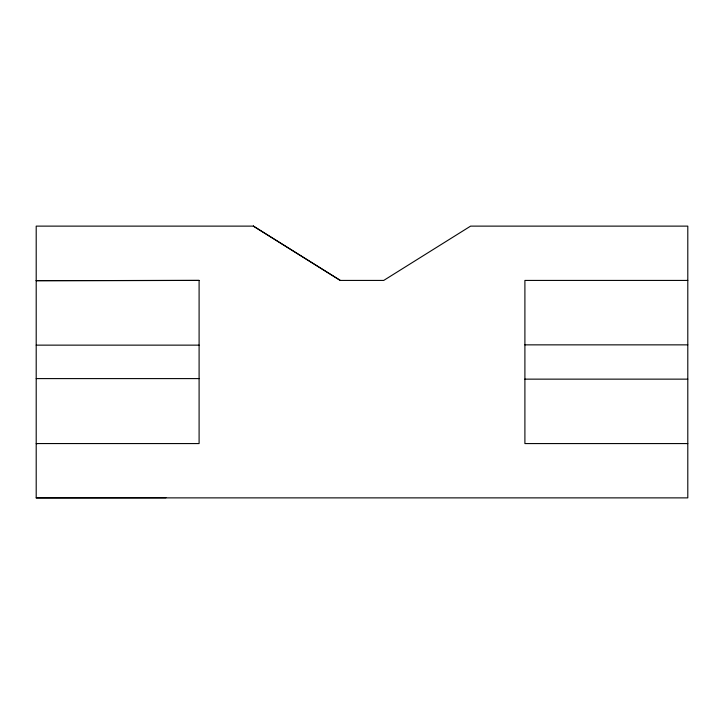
<?xml version="1.0" encoding="UTF-8"?>
<svg xmlns="http://www.w3.org/2000/svg" width="724" height="724" viewBox="0 0 724 724"><rect width="100%" height="100%" fill="white"/><g stroke="black" fill="none" stroke-linecap="round" stroke-linejoin="round"><path stroke-width="1.09" d="M199.1 280.423L36.2 280.659L199.1 280.423L199.1 443.577L36.2 443.559L37.594 443.577M253.4 226.123L36.2 226.123L36.2 497.877L687.8 497.877L687.8 226.123L470.6 226.123L383.72 280.423L340.28 280.423L253.4 226.123L340.28 280.423M687.8 280.423L524.9 280.423L524.9 443.577L687.8 443.577M524.9 344.859L687.8 344.859M36.2 345.14L199.1 345.14M36.2 378.598L199.1 378.598M524.9 379.141L687.8 379.141M36.2 497.877L165.959 497.75"/></g></svg>
